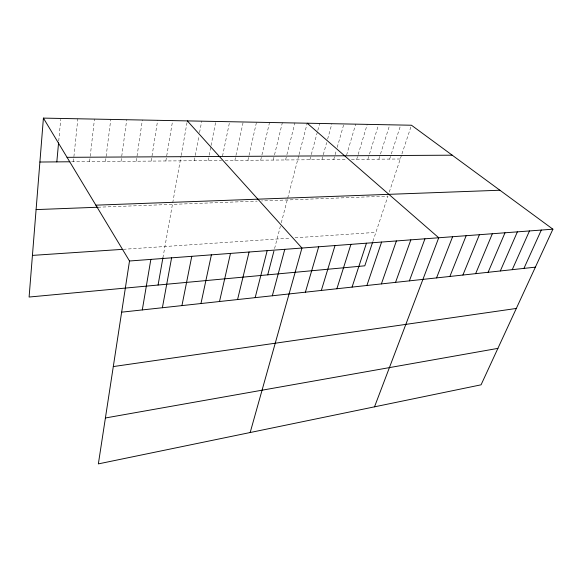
<?xml version="1.0" encoding="UTF-8"?>
<svg xmlns="http://www.w3.org/2000/svg" width="582" height="582" viewBox="0 0 582 582"><rect width="100%" height="100%" fill="white"/><g stroke="black" fill="none" stroke-linecap="round" stroke-linejoin="round"><path stroke-width="0.44" stroke-dasharray="2.91 2.18" d="M58.731 141.07L60.724 119.354M73.383 161.745L77.828 118.779M89.599 161.607L90.108 157.184M90.21 156.296L94.48 119.099M105.48 161.476L110.776 119.412M121.041 161.345L126.73 119.725M136.283 161.221L142.357 120.023M151.211 161.09L157.657 120.321M165.855 160.967L172.643 120.612M162.909 257.862L180.995 156.412M181.155 155.525L187.324 120.896M194.272 160.734L195.101 156.332M195.261 155.459L198.898 136.115M199.561 132.601L201.714 121.172M208.072 160.617L208.953 156.165M209.127 155.27L210.888 146.373M211.062 145.478L215.813 121.449M222.52 156.092L229.643 121.718M234.881 160.392L243.196 121.98M247.91 160.283L256.495 122.235M260.7 160.174L261.725 155.787M261.936 154.914L269.539 122.489M273.249 160.065L274.304 155.729M274.522 154.856L282.335 122.737M285.573 159.963L286.686 155.561M286.904 154.681L294.892 122.977M274.58 248.558L280.393 226.231M281.295 222.768L298.806 155.496M299.039 154.623L307.216 123.217M309.915 159.759L311.079 155.438M311.305 154.572L317.583 131.234M317.816 130.375L319.678 123.457M321.926 159.657L326.677 142.532M327.63 139.105L331.9 123.697M333.726 159.555L336.207 150.869M337.204 147.392L343.904 123.93M346.581 155.154L355.682 124.155M356.693 159.366L367.242 124.381M367.875 159.272L369.214 154.936M369.483 154.07L378.598 124.599M378.853 159.177L380.221 154.885M380.49 154.026L389.751 124.817M389.649 159.09L391.031 154.827M391.308 153.975L400.707 125.028M372.938 241.275L387.939 196.105L261.565 200.95M389.285 192.053L401.66 154.776M401.936 153.932L411.467 125.232M123.289 249.307L290.593 238.089M295.03 237.791L375.899 232.371M97.914 207.228L257.179 201.117M71.637 161.76L221.604 160.501M225.147 160.472L347.061 159.446M351.441 159.41L400.256 158.995"/><path stroke-width="0.87" d="M43.41 118.11L129.502 260.998L98.358 463.89L481.074 384.818L552.9 229.184L411.467 125.232L43.41 118.11L29.1 297.031L364.798 265.814L372.669 242.09M56.818 161.883L58.564 142.881M142.292 309.922L150.854 259.397M158.071 285.035L162.909 257.862M162.385 307.74L171.603 257.833M181.933 305.615L191.776 256.32M200.965 303.542L211.397 254.843M219.509 301.527L230.487 253.41M237.565 299.555L249.074 252.013M255.171 297.642L267.167 250.653M267.735 274.835L273.904 251.162M272.332 295.772L284.787 249.329M250.173 432.528L301.956 248.041L187.324 120.896M305.397 292.179L318.696 246.783M321.329 290.447L335.014 245.56M336.883 288.752L350.924 244.36M352.066 287.101L366.456 243.196M366.9 285.486L381.603 242.054M381.392 283.907L396.4 240.948M395.549 282.372L410.841 239.857M409.386 280.866L424.947 238.802M374.51 406.84L438.733 237.762L307.216 123.217M436.551 277.905L452.607 236.721M449.871 276.457L466.16 235.703M462.901 275.039L479.401 234.706M475.647 273.656L492.343 233.738M488.109 272.296L504.994 232.785M500.309 270.972L517.369 231.854M512.247 269.67L529.475 230.945M523.931 268.397L541.311 230.057M105.407 417.978L497.894 348.378M113.294 366.573L516.321 308.453M121.645 312.17L535.382 267.153M129.502 260.998L552.9 229.184M32.432 255.396L122.387 249.365M36.091 209.6L97.914 207.228M95.855 205.162L499.902 190.234M39.896 162.029L69.898 161.774M67.032 157.322L452.221 155.19"/></g></svg>
